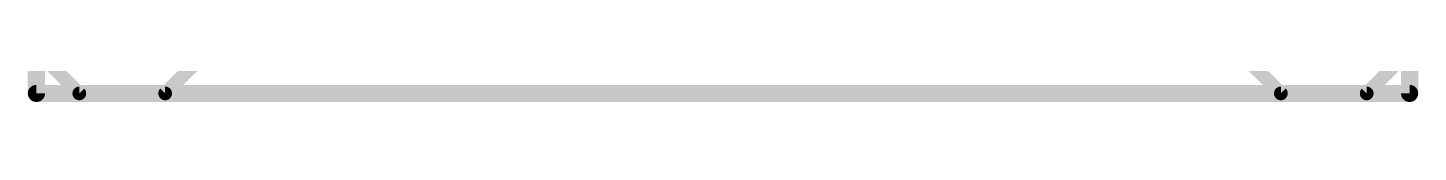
# Model space of a CAD drawing. Extents: x -4.1 to 20.4, y -14 to 28.1.
# Drawn here: x -0.13 to 20.45, y -0.13 to 0.23 of the extents above; entities that cross this region are included whole.
import ezdxf

# ---------------------------------------------------------------- set-up
doc = ezdxf.new("R2010")
doc.units = 0
for name, color, linetype in [('1', 12, 'CONTINUOUS'), ('16', 132, 'CONTINUOUS'), ('20', 53, 'CONTINUOUS'), ('21', 41, 'CONTINUOUS')]:
    doc.layers.add(name, color=color, linetype=linetype)

msp = doc.modelspace()

# ---------------------------------------------------------------- linework, layer by layer
at = {"layer": '1', "const_width": 0.254}
for points in [[(0, 0), (0, 27.94)], [(20.32, 27.94), (20.32, 0)], [(20.32, 0), (0, 0)]]:
    msp.add_lwpolyline(points, dxfattribs=at)
at = {"layer": '1', "const_width": 0.127}
for points in [[(0, 0.0635, 1), (0, -0.0635)], [(-0.0635, 0, 1), (0.0635, 0)], [(20.2565, 0, 1), (20.3835, 0)], [(20.32, -0.0635, 1), (20.32, 0.0635)]]:
    msp.add_lwpolyline(points, format="xyb", dxfattribs=at)
at = {"layer": '16', "const_width": 0.254}
for points in [[(0, 0), (0, 27.94)], [(20.32, 27.94), (20.32, 0)], [(20.32, 0), (0, 0)]]:
    msp.add_lwpolyline(points, dxfattribs=at)
at = {"layer": '16', "const_width": 0.127}
for points in [[(0, 0.0635, 1), (0, -0.0635)], [(-0.0635, 0, 1), (0.0635, 0)], [(20.2565, 0, 1), (20.3835, 0)], [(20.32, -0.0635, 1), (20.32, 0.0635)]]:
    msp.add_lwpolyline(points, format="xyb", dxfattribs=at)
at = {"layer": '20', "const_width": 0.254}
for points in [[(0, 0), (0, 27.94)], [(20.32, 27.94), (20.32, 0)], [(20.32, 0), (0, 0)]]:
    msp.add_lwpolyline(points, dxfattribs=at)
at = {"layer": '20', "const_width": 0.127}
for points in [[(0, 0.0635, 1), (0, -0.0635)], [(-0.0635, 0, 1), (0.0635, 0)], [(20.2565, 0, 1), (20.3835, 0)], [(20.32, -0.0635, 1), (20.32, 0.0635)]]:
    msp.add_lwpolyline(points, format="xyb", dxfattribs=at)
at = {"layer": '21', "const_width": 0.2032}
for points in [[(0.635, 0), (0, 0.635)], [(2.54, 0.635), (1.905, 0)], [(18.415, 0), (17.78, 0.635)], [(20.32, 0.635), (19.685, 0)], [(1.905, 0), (0.635, 0)], [(19.685, 0), (18.415, 0)]]:
    msp.add_lwpolyline(points, dxfattribs=at)
at = {"layer": '21', "const_width": 0.1016}
for points in [[(0.635, 0.0508, 1), (0.635, -0.0508)], [(0.5991, -0.0359, 1), (0.6709, 0.0359)], [(1.8691, 0.0359, 1), (1.9409, -0.0359)], [(1.905, -0.0508, 1), (1.905, 0.0508)], [(18.415, 0.0508, 1), (18.415, -0.0508)], [(18.3791, -0.0359, 1), (18.4509, 0.0359)], [(19.6491, 0.0359, 1), (19.7209, -0.0359)], [(19.685, -0.0508, 1), (19.685, 0.0508)]]:
    msp.add_lwpolyline(points, format="xyb", dxfattribs=at)

doc.saveas('drawing.dxf')
